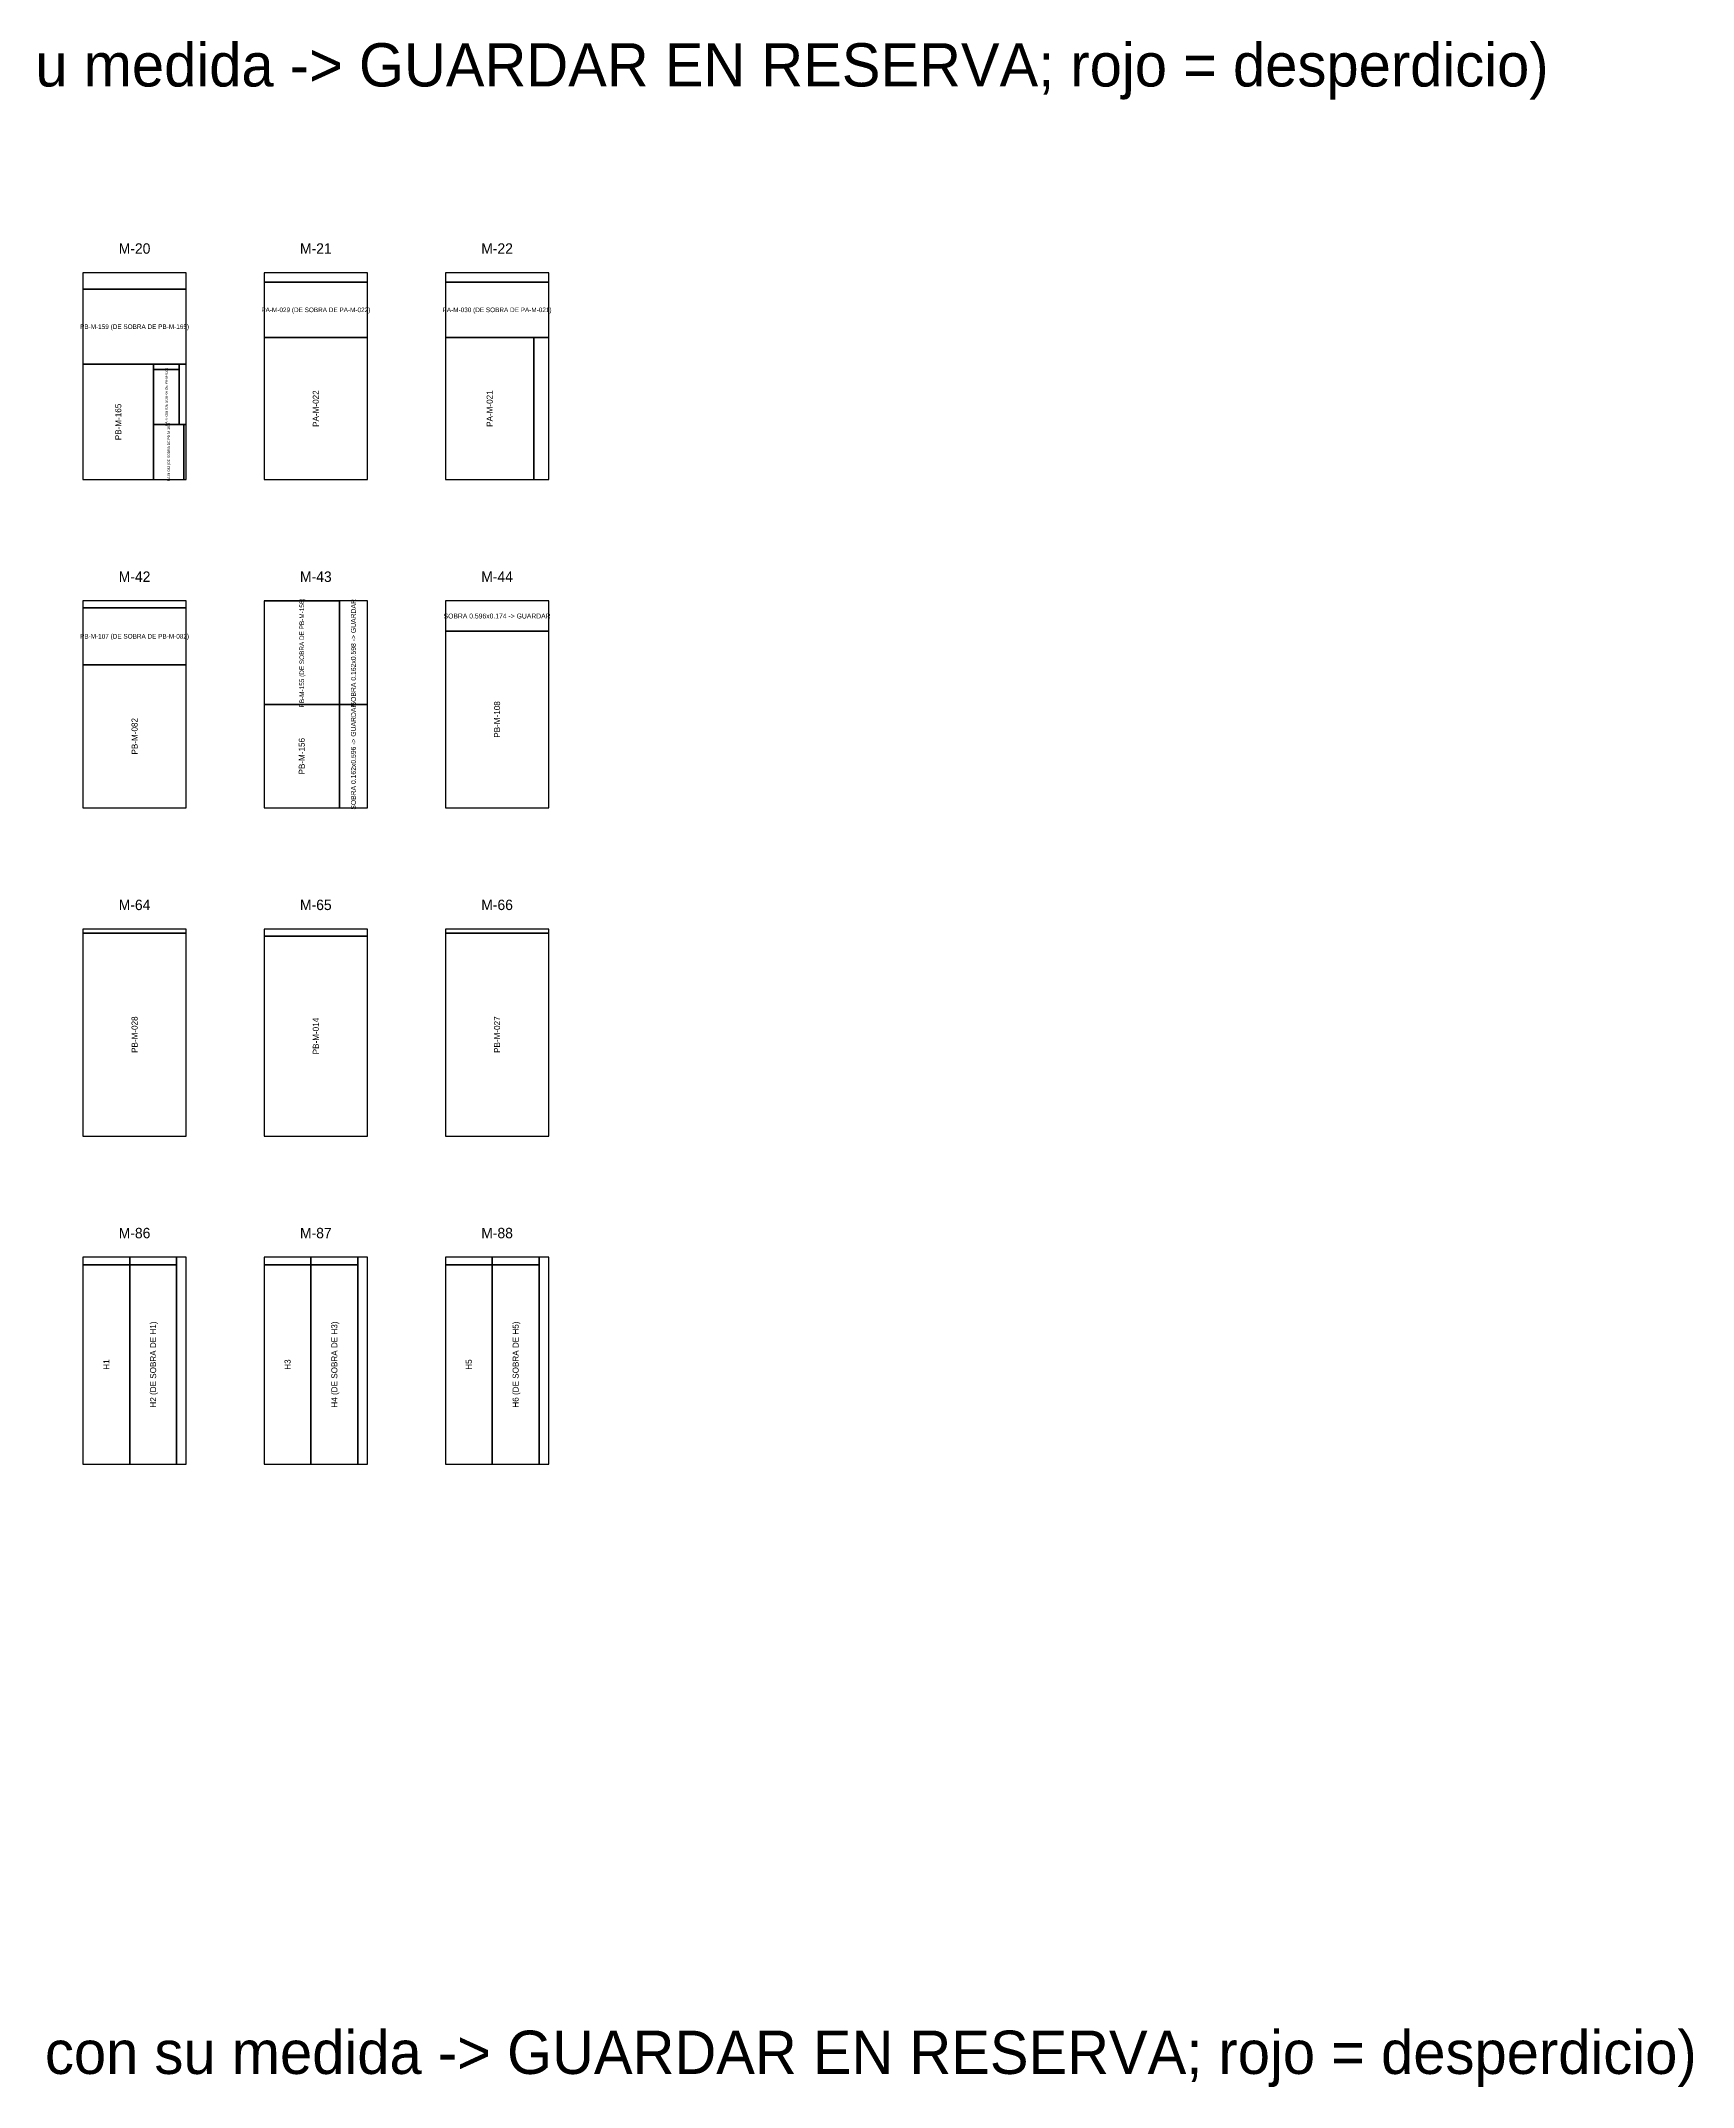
# Model space of a CAD drawing. Header units: metres. Extents: x 261.3 to 349, y -132.1 to -56.9.
# Drawn here: x 292.1 to 301.64, y -85.24 to -73.43 of the extents above; entities that cross this region are included whole.
import ezdxf
from ezdxf.enums import TextEntityAlignment as Align

# ---------------------------------------------------------------- set-up
doc = ezdxf.new("R2010")
doc.units = ezdxf.units.M
for name, color, linetype in [('PLAN-CORTE-DESPERDICIO', 1, 'Continuous'), ('PLAN-CORTE-PIEZAS-A-ABRIR', 7, 'Continuous'), ('PLAN-CORTE-RECORTES', 3, 'Continuous'), ('PLAN-CORTE-SOBRANTES', 2, 'Continuous'), ('PLAN-CORTE-TEXTOS', 5, 'Continuous')]:
    doc.layers.add(name, color=color, linetype=linetype)

msp = doc.modelspace()

# ---------------------------------------------------------------- linework, layer by layer
at = {"layer": 'PLAN-CORTE-DESPERDICIO'}
for points in [[(292.345, -74.865), (292.941, -74.865), (292.941, -74.771), (292.345, -74.771)], [(293.391, -74.826), (293.987, -74.826), (293.987, -74.771), (293.391, -74.771)], [(294.437, -74.826), (295.033, -74.826), (295.033, -74.771), (294.437, -74.771)], [(294.947, -75.965), (295.033, -75.965), (295.033, -75.144), (294.947, -75.144)], [(292.753, -75.329), (292.901, -75.329), (292.901, -75.299), (292.753, -75.299)], [(292.901, -75.647), (292.941, -75.647), (292.941, -75.299), (292.901, -75.299)], [(292.927, -75.965), (292.941, -75.965), (292.941, -75.647), (292.927, -75.647)], [(292.345, -76.705), (292.941, -76.705), (292.941, -76.665), (292.345, -76.665)], [(292.345, -78.583), (292.941, -78.583), (292.941, -78.559), (292.345, -78.559)], [(293.391, -78.599), (293.987, -78.599), (293.987, -78.559), (293.391, -78.559)], [(294.437, -78.583), (295.033, -78.583), (295.033, -78.559), (294.437, -78.559)], [(292.345, -80.497), (292.615, -80.497), (292.615, -80.453), (292.345, -80.453)], [(292.615, -80.497), (292.885, -80.497), (292.885, -80.453), (292.615, -80.453)], [(292.885, -81.647), (292.941, -81.647), (292.941, -80.453), (292.885, -80.453)], [(293.391, -80.497), (293.661, -80.497), (293.661, -80.453), (293.391, -80.453)], [(293.661, -80.497), (293.931, -80.497), (293.931, -80.453), (293.661, -80.453)], [(293.931, -81.647), (293.987, -81.647), (293.987, -80.453), (293.931, -80.453)], [(294.437, -80.497), (294.707, -80.497), (294.707, -80.453), (294.437, -80.453)], [(294.707, -80.497), (294.977, -80.497), (294.977, -80.453), (294.707, -80.453)], [(294.977, -81.647), (295.033, -81.647), (295.033, -80.453), (294.977, -80.453)]]:
    msp.add_lwpolyline(points, close=True, dxfattribs=at)
at = {"layer": 'PLAN-CORTE-PIEZAS-A-ABRIR'}
for points in [[(292.345, -75.965), (292.941, -75.965), (292.941, -74.771), (292.345, -74.771)], [(293.391, -75.965), (293.987, -75.965), (293.987, -74.771), (293.391, -74.771)], [(294.437, -75.965), (295.033, -75.965), (295.033, -74.771), (294.437, -74.771)], [(292.345, -77.859), (292.941, -77.859), (292.941, -76.665), (292.345, -76.665)], [(293.391, -77.859), (293.987, -77.859), (293.987, -76.665), (293.391, -76.665)], [(294.437, -77.859), (295.033, -77.859), (295.033, -76.665), (294.437, -76.665)], [(292.345, -79.753), (292.941, -79.753), (292.941, -78.559), (292.345, -78.559)], [(293.391, -79.753), (293.987, -79.753), (293.987, -78.559), (293.391, -78.559)], [(294.437, -79.753), (295.033, -79.753), (295.033, -78.559), (294.437, -78.559)], [(292.345, -81.647), (292.941, -81.647), (292.941, -80.453), (292.345, -80.453)], [(293.391, -81.647), (293.987, -81.647), (293.987, -80.453), (293.391, -80.453)], [(294.437, -81.647), (295.033, -81.647), (295.033, -80.453), (294.437, -80.453)]]:
    msp.add_lwpolyline(points, close=True, dxfattribs=at)
at = {"layer": 'PLAN-CORTE-RECORTES'}
for points in [[(292.345, -75.299), (292.941, -75.299), (292.941, -74.865), (292.345, -74.865)], [(293.391, -75.144), (293.987, -75.144), (293.987, -74.826), (293.391, -74.826)], [(294.437, -75.144), (295.033, -75.144), (295.033, -74.826), (294.437, -74.826)], [(293.391, -75.965), (293.987, -75.965), (293.987, -75.144), (293.391, -75.144)], [(294.437, -75.965), (294.947, -75.965), (294.947, -75.144), (294.437, -75.144)], [(292.345, -75.965), (292.753, -75.965), (292.753, -75.299), (292.345, -75.299)], [(292.753, -75.647), (292.901, -75.647), (292.901, -75.329), (292.753, -75.329)], [(292.753, -75.965), (292.927, -75.965), (292.927, -75.647), (292.753, -75.647)], [(292.345, -77.033), (292.941, -77.033), (292.941, -76.705), (292.345, -76.705)], [(293.391, -77.263), (293.825, -77.263), (293.825, -76.667), (293.391, -76.667)], [(294.437, -77.859), (295.033, -77.859), (295.033, -76.839), (294.437, -76.839)], [(292.345, -77.859), (292.941, -77.859), (292.941, -77.033), (292.345, -77.033)], [(293.391, -77.859), (293.825, -77.859), (293.825, -77.263), (293.391, -77.263)], [(292.345, -79.753), (292.941, -79.753), (292.941, -78.583), (292.345, -78.583)], [(293.391, -79.753), (293.987, -79.753), (293.987, -78.599), (293.391, -78.599)], [(294.437, -79.753), (295.033, -79.753), (295.033, -78.583), (294.437, -78.583)], [(292.345, -81.647), (292.615, -81.647), (292.615, -80.497), (292.345, -80.497)], [(292.615, -81.647), (292.885, -81.647), (292.885, -80.497), (292.615, -80.497)], [(293.391, -81.647), (293.661, -81.647), (293.661, -80.497), (293.391, -80.497)], [(293.661, -81.647), (293.931, -81.647), (293.931, -80.497), (293.661, -80.497)], [(294.437, -81.647), (294.707, -81.647), (294.707, -80.497), (294.437, -80.497)], [(294.707, -81.647), (294.977, -81.647), (294.977, -80.497), (294.707, -80.497)]]:
    msp.add_lwpolyline(points, close=True, dxfattribs=at)
at = {"layer": 'PLAN-CORTE-SOBRANTES'}
for points in [[(293.825, -77.263), (293.987, -77.263), (293.987, -76.665), (293.825, -76.665)], [(294.437, -76.839), (295.033, -76.839), (295.033, -76.665), (294.437, -76.665)], [(293.825, -77.859), (293.987, -77.859), (293.987, -77.263), (293.825, -77.263)]]:
    msp.add_lwpolyline(points, close=True, dxfattribs=at)

# ---------------------------------------------------------------- texts
at = {"layer": 'PLAN-CORTE-TEXTOS'}
for s, height, p in [('PLAN DE CORTE - MORET  (97 piezas a abrir EN ORDEN: M-01 = primer corte, PLANTA ALTA junto a la ESCALERA, y se avanza alejandose; al terminar P.A. sigue P.B.; amarillo = SOBRANTE con su medida -> GUARDAR EN RESERVA; rojo = desperdicio)', 0.25, (281.471, -73.571)), ('M-20', 0.06, (292.643, -74.631)), ('M-21', 0.06, (293.689, -74.631)), ('M-22', 0.06, (294.735, -74.631)), ('PA-M-029 (DE SOBRA DE PA-M-022)', 0.0267, (293.689, -74.985)), ('PA-M-030 (DE SOBRA DE PA-M-021)', 0.0267, (294.735, -74.985)), ('PB-M-159 (DE SOBRA DE PB-M-165)', 0.0267, (292.643, -75.082)), ('M-42', 0.06, (292.643, -76.525)), ('M-43', 0.06, (293.689, -76.525)), ('M-44', 0.06, (294.735, -76.525)), ('SOBRA 0.596x0.174 -> GUARDAR', 0.02838, (294.735, -76.752)), ('PB-M-107 (DE SOBRA DE PB-M-082)', 0.0267, (292.643, -76.869)), ('M-64', 0.06, (292.643, -78.419)), ('M-65', 0.06, (293.689, -78.419)), ('M-66', 0.06, (294.735, -78.419)), ('M-86', 0.06, (292.643, -80.313)), ('M-87', 0.06, (293.689, -80.313)), ('M-88', 0.06, (294.735, -80.313)), ('PLAN DE CORTE - ROYAL WALNUT  (48 piezas a abrir EN ORDEN: RW-01 = primer corte, PLANTA ALTA junto a la ESCALERA, y se avanza alejandose; al terminar P.A. sigue P.B.; amarillo = SOBRANTE con su medida -> GUARDAR EN RESERVA; rojo = desperdicio)', 0.25, (281.471, -85.041))]:
    msp.add_text(s, height=height, dxfattribs=at).set_placement(p, align=Align.MIDDLE_CENTER)
for s, height, p in [('PA-M-028 (DE SOBRA DE PA-M-032)', 0.01425, (292.827, -75.488)), ('PA-M-022', 0.035, (293.689, -75.555)), ('PA-M-021', 0.035, (294.692, -75.555)), ('PB-M-165', 0.035, (292.549, -75.632)), ('PA-M-032 (DE SOBRA DE PB-M-165)', 0.01425, (292.84, -75.806)), ('PB-M-155 (DE SOBRA DE PB-M-156)', 0.0267, (293.608, -76.965)), ('SOBRA 0.162x0.598 -> GUARDAR', 0.02848, (293.906, -76.964)), ('PB-M-082', 0.035, (292.643, -77.446)), ('SOBRA 0.162x0.596 -> GUARDAR', 0.02838, (293.906, -77.561)), ('PB-M-108', 0.035, (294.735, -77.349)), ('PB-M-156', 0.035, (293.608, -77.561)), ('PB-M-028', 0.035, (292.643, -79.168)), ('PB-M-014', 0.035, (293.689, -79.176)), ('PB-M-027', 0.035, (294.735, -79.168)), ('H2 (DE SOBRA DE H1)', 0.035, (292.75, -81.072)), ('H4 (DE SOBRA DE H3)', 0.035, (293.796, -81.072)), ('H6 (DE SOBRA DE H5)', 0.035, (294.842, -81.072)), ('H1', 0.035, (292.48, -81.072)), ('H3', 0.035, (293.526, -81.072)), ('H5', 0.035, (294.572, -81.072))]:
    msp.add_text(s, height=height, rotation=90, dxfattribs=at).set_placement(p, align=Align.MIDDLE_CENTER)

doc.saveas('drawing.dxf')
